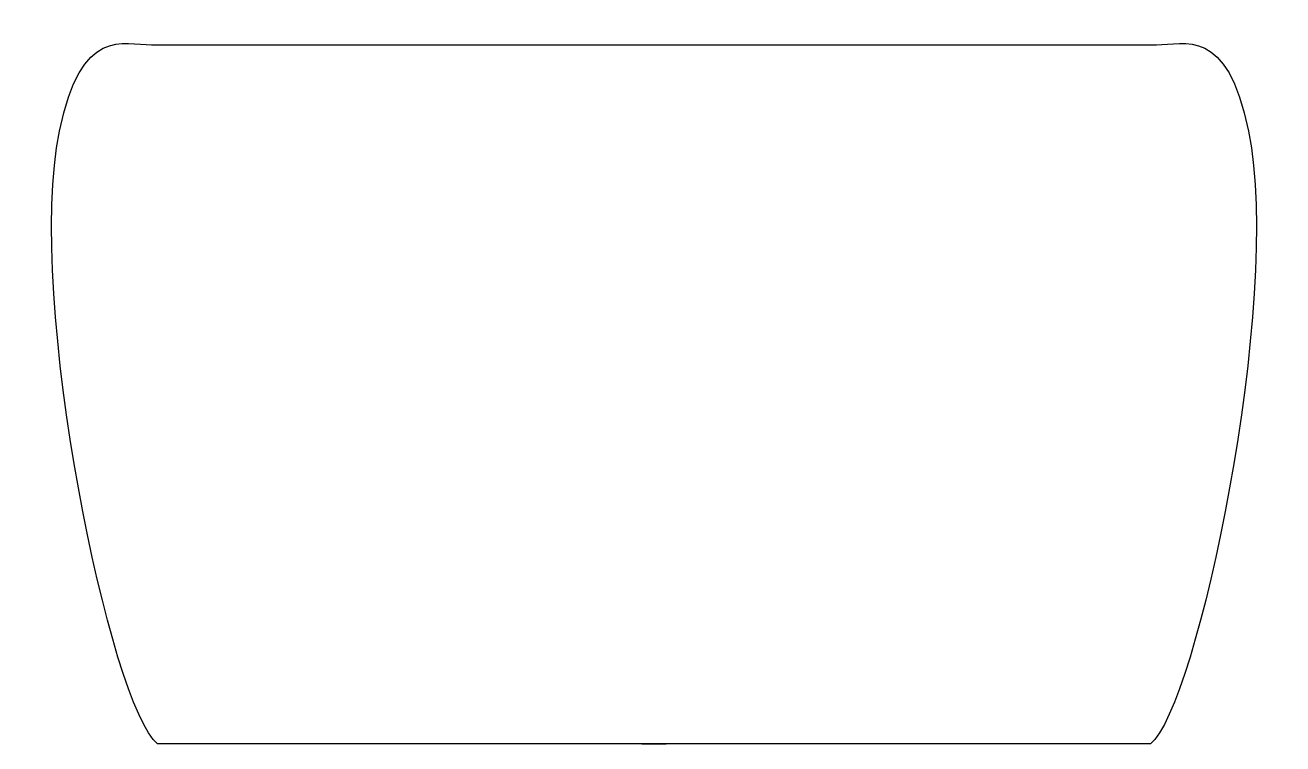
# Model space of a CAD drawing. Header units: centimetres. Extents: x -5.7 to 5.7, y -3.2 to 3.3.
import ezdxf

# ---------------------------------------------------------------- set-up
doc = ezdxf.new("R2010")
doc.units = ezdxf.units.CM
doc.header["$MEASUREMENT"] = 0
doc.layers.add('Camada 1', color=7, linetype='Continuous')

msp = doc.modelspace()

# ---------------------------------------------------------------- linework, layer by layer
at = {"layer": 'Camada 1'}
msp.add_open_spline([(-0.11115, -3.17606), (-0.11115, -3.17606), (4.50583, -3.17606), (4.50583, -3.17606), (4.50583, -3.17606), (4.92308, -2.8556), (5.70714, 0.84217), (5.39589, 2.37961), (5.39589, 2.37961), (5.20124, 3.34111), (4.81188, 3.16304), (4.56158, 3.16304), (4.56158, 3.16304), (4.31128, 3.16304), (0.00008, 3.16304), (0.00008, 3.16304), (0.00008, 3.16304), (0.00008, 3.16304), (-4.31107, 3.16304), (-4.56134, 3.16304), (-4.56134, 3.16304), (-4.81161, 3.16304), (-5.20105, 3.3411), (-5.39581, 2.37961), (-5.39581, 2.37961), (-5.70717, 0.84217), (-4.923, -2.85559), (-4.50577, -3.17606), (-4.50577, -3.17606), (-4.50577, -3.17606), (0.11126, -3.17606), (0.11126, -3.17606), (0.11126, -3.17606), (0.11126, -3.17606), (-0.11115, -3.17606), (-0.11115, -3.17606)], degree=3, knots=[0, 0, 0, 0, 0.1, 0.1, 0.1, 0.1, 0.2, 0.2, 0.2, 0.2, 0.3, 0.3, 0.3, 0.3, 0.4, 0.4, 0.4, 0.4, 0.5, 0.5, 0.5, 0.5, 0.6, 0.6, 0.6, 0.6, 0.7, 0.7, 0.7, 0.7, 0.8, 0.8, 0.8, 0.8, 1, 1, 1, 1], dxfattribs=at)

doc.saveas('drawing.dxf')
